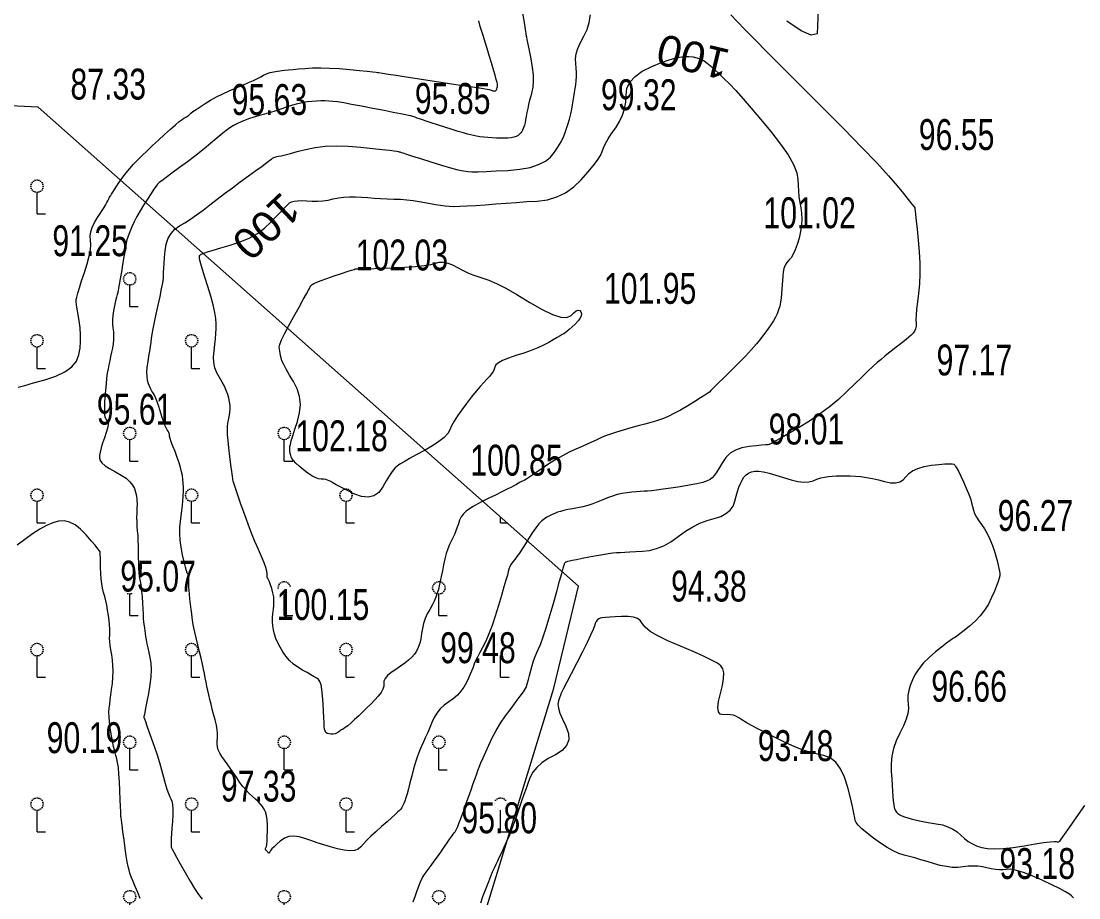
# Model space of a CAD drawing. Header units: metres. Extents: x 431726 to 434411, y 2469261 to 2472412.
# Drawn here: x 434132 to 434268.8, y 2471155.4 to 2471269 of the extents above; entities that cross this region are included whole.
import ezdxf
from ezdxf.enums import TextEntityAlignment as Align

# ---------------------------------------------------------------- set-up
doc = ezdxf.new("R2010")
doc.units = ezdxf.units.M
doc.header["$MEASUREMENT"] = 0
for name, color, linetype, lineweight in [('CAO DO', 8, 'Continuous', 18), ('MH_DongMuc', 8, 'Continuous', 18), ('MH_DongMuc_Con', 8, 'Continuous', 18), ('ranh gioi thuc vat-ks', 8, 'RAO_T_VAT', 18), ('thuc vat-ks', 8, 'Continuous', 18)]:
    doc.layers.add(name, color=color, linetype=linetype, lineweight=lineweight)
doc.styles.get("Standard").update_dxf_attribs({"font": 'arial.ttf'})
doc.linetypes.add('RAO_T_VAT', pattern='A,0,[133,ltypeshp.shx,S=0.34,R=0,X=-0.17,Y=0],-2,[133,ltypeshp.shx,S=0.08,R=0,X=0,Y=0],-1.5,[133,ltypeshp.shx,S=0.08,R=0,X=0,Y=0],-1.5,[133,ltypeshp.shx,S=0.08,R=0,X=0,Y=0],-2', length=7)

msp = doc.modelspace()

# ---------------------------------------------------------------- hatches: boundary and pattern name
at = {"layer": 'thuc vat-ks'}
h = msp.add_hatch(dxfattribs=at)
h.set_pattern_fill('217B', color=8, scale=20, style=0, pattern_type=2)
h.set_pattern_definition([(0, (14.8, 7.6), (0, 20), [0, -20]), (0, (14.76, 7.848), (0, 20), [0, -20]), (0, (14.648, 8.07), (0, 20), [0, -20]), (0, (14.47, 8.248), (0, 20), [0, -20]), (0, (14.248, 8.36), (0, 20), [0, -20]), (0, (14, 8.4), (0, 20), [0, -20]), (0, (13.752, 8.36), (0, 20), [0, -20]), (0, (13.53, 8.248), (0, 20), [0, -20]), (0, (13.352, 8.07), (0, 20), [0, -20]), (0, (13.24, 7.848), (0, 20), [0, -20]), (0, (13.2, 7.6), (0, 20), [0, -20]), (0, (13.24, 7.352), (0, 20), [0, -20]), (0, (13.352, 7.13), (0, 20), [0, -20]), (0, (13.53, 6.952), (0, 20), [0, -20]), (0, (13.752, 6.84), (0, 20), [0, -20]), (0, (14, 6.8), (0, 20), [0, -20]), (0, (14.248, 6.84), (0, 20), [0, -20]), (0, (14.47, 6.952), (0, 20), [0, -20]), (0, (14.648, 7.13), (0, 20), [0, -20]), (0, (14.76, 7.352), (0, 20), [0, -20]), (0, (6.76, 15.352), (0, 20), [0, -20]), (0, (6.648, 15.13), (0, 20), [0, -20]), (0, (6.47, 14.952), (0, 20), [0, -20]), (0, (6.248, 14.84), (0, 20), [0, -20]), (0, (6, 14.8), (0, 20), [0, -20]), (0, (5.752, 14.84), (0, 20), [0, -20]), (0, (5.53, 14.952), (0, 20), [0, -20]), (0, (5.352, 15.13), (0, 20), [0, -20]), (0, (5.24, 15.352), (0, 20), [0, -20]), (0, (5.2, 15.6), (0, 20), [0, -20]), (0, (5.24, 15.848), (0, 20), [0, -20]), (0, (5.352, 16.07), (0, 20), [0, -20]), (0, (5.53, 16.248), (0, 20), [0, -20]), (0, (5.752, 16.36), (0, 20), [0, -20]), (0, (6, 16.4), (0, 20), [0, -20]), (0, (6.248, 16.36), (0, 20), [0, -20]), (0, (6.47, 16.248), (0, 20), [0, -20]), (0, (6.648, 16.07), (0, 20), [0, -20]), (0, (6.76, 15.848), (0, 20), [0, -20]), (0, (6.8, 15.6), (0, 20), [0, -20]), (0, (14, 4), (0, 20), [1.086, -18.914]), (0, (6, 12), (0, 20), [1.086, -18.914]), (90, (14, 4), (-20, 1e-15), [2.8, -17.2]), (90, (6, 12), (-20, 1e-15), [2.8, -17.2])])
h.paths.add_polyline_path([(434204.11, 2471195.81), (434134.17, 2471257.84), (434115.86, 2471258.71), (434087.54, 2471250.22), (434063.85, 2471220.88), (434047.61, 2471188.82), (434039.95, 2471148.09), (434049.8, 2471133.24), (434042.14, 2471113.84), (434033.92, 2471092.79), (434035.29, 2471075.02), (434045.97, 2471066), (434064.85, 2471093.34), (434071.15, 2471101.81), (434081.82, 2471092.79), (434096.6, 2471068.46), (434111.1, 2471062.17), (434120.68, 2471069.01), (434124.79, 2471082.13), (434119.04, 2471108.64), (434117.12, 2471132.15), (434122.87, 2471139.8), (434134.91, 2471129.69), (434139.57, 2471114.38), (434145.86, 2471107.82), (434169.95, 2471122.86), (434189.68, 2471145.95), (434200.9, 2471182.58)])

# ---------------------------------------------------------------- linework, layer by layer
at = {"layer": 'MH_DongMuc', "color": 8, "lineweight": 0, "elevation": 100}
msp.add_lwpolyline([(434218.91, 2471264.34), (434219.42, 2471264.22), (434219.9, 2471264.04), (434220.35, 2471263.82), (434220.76, 2471263.53), (434221.19, 2471263.18), (434221.69, 2471262.73), (434222.26, 2471262.2), (434222.91, 2471261.56), (434223.62, 2471260.84), (434224.44, 2471259.98), (434225.38, 2471258.93), (434226.45, 2471257.7), (434227.65, 2471256.28), (434228.98, 2471254.67), (434230.24, 2471253.06), (434231.21, 2471251.64), (434231.91, 2471250.4), (434232.33, 2471249.35), (434232.48, 2471248.48), (434232.5, 2471247.72), (434232.55, 2471246.97), (434232.62, 2471246.23), (434232.72, 2471245.51), (434232.85, 2471244.81), (434232.95, 2471244.1), (434232.98, 2471243.35), (434232.94, 2471242.56), (434232.82, 2471241.74), (434232.63, 2471240.88), (434232.4, 2471240.06), (434232.15, 2471239.37), (434231.89, 2471238.79), (434231.61, 2471238.34), (434231.33, 2471238.02), (434231.06, 2471237.72), (434230.85, 2471237.37), (434230.68, 2471236.95), (434230.57, 2471236.48), (434230.52, 2471235.94), (434230.48, 2471235.38), (434230.45, 2471234.82), (434230.41, 2471234.26), (434230.36, 2471233.7), (434230.31, 2471233.14), (434230.25, 2471232.6), (434230.14, 2471232.07), (434229.99, 2471231.57), (434229.81, 2471231.09), (434229.58, 2471230.63), (434229.31, 2471230.16), (434228.99, 2471229.65), (434228.61, 2471229.1), (434228.18, 2471228.51), (434227.69, 2471227.88), (434227.13, 2471227.2), (434226.47, 2471226.44), (434225.7, 2471225.61), (434224.83, 2471224.71), (434223.85, 2471223.73), (434222.92, 2471222.82), (434222.17, 2471222.08), (434221.61, 2471221.52), (434221.23, 2471221.14), (434221.03, 2471220.95), (434220.83, 2471220.79), (434220.46, 2471220.54), (434219.89, 2471220.18), (434219.15, 2471219.73), (434218.23, 2471219.18), (434217.27, 2471218.62), (434216.42, 2471218.16), (434215.69, 2471217.79), (434215.07, 2471217.52), (434214.56, 2471217.33), (434214.05, 2471217.18), (434213.43, 2471217), (434212.68, 2471216.8), (434211.82, 2471216.56), (434210.85, 2471216.29), (434209.87, 2471216.01), (434209, 2471215.75), (434208.25, 2471215.5), (434207.6, 2471215.26), (434207.07, 2471215.04), (434206.56, 2471214.8), (434205.97, 2471214.54), (434205.3, 2471214.24), (434204.56, 2471213.91), (434203.74, 2471213.54), (434202.88, 2471213.14), (434202.01, 2471212.69), (434201.14, 2471212.19), (434200.26, 2471211.64), (434199.37, 2471211.05), (434198.56, 2471210.49), (434197.9, 2471210.05), (434197.39, 2471209.72), (434197.04, 2471209.5), (434196.84, 2471209.4), (434196.71, 2471209.35), (434196.56, 2471209.29), (434196.41, 2471209.21), (434196.24, 2471209.11), (434196.07, 2471208.99), (434195.81, 2471208.84), (434195.41, 2471208.63), (434194.86, 2471208.35), (434194.18, 2471208.01), (434193.34, 2471207.61), (434192.48, 2471207.19), (434191.72, 2471206.81), (434191.04, 2471206.45), (434190.46, 2471206.12), (434189.97, 2471205.82), (434189.56, 2471205.51), (434189.21, 2471205.17), (434188.92, 2471204.79), (434188.7, 2471204.37), (434188.54, 2471203.9), (434188.4, 2471203.43), (434188.23, 2471202.97), (434188.05, 2471202.52), (434187.84, 2471202.08), (434187.61, 2471201.65), (434187.38, 2471201.19), (434187.16, 2471200.65), (434186.96, 2471200.03), (434186.78, 2471199.33), (434186.62, 2471198.56), (434186.47, 2471197.78), (434186.33, 2471197.07), (434186.19, 2471196.44), (434186.07, 2471195.87), (434185.95, 2471195.37), (434185.82, 2471194.89), (434185.64, 2471194.4), (434185.42, 2471193.88), (434185.15, 2471193.35), (434184.83, 2471192.79), (434184.52, 2471192.21), (434184.26, 2471191.61), (434184.05, 2471190.99), (434183.9, 2471190.34), (434183.79, 2471189.66), (434183.69, 2471189.01), (434183.55, 2471188.41), (434183.36, 2471187.88), (434183.13, 2471187.41), (434182.86, 2471187.01), (434182.52, 2471186.63), (434182.11, 2471186.24), (434181.63, 2471185.84), (434181.07, 2471185.44), (434180.44, 2471185.03), (434179.84, 2471184.62), (434179.38, 2471184.23), (434179.07, 2471183.86), (434178.9, 2471183.51), (434178.88, 2471183.18), (434178.88, 2471182.84), (434178.76, 2471182.46), (434178.53, 2471182.04), (434178.18, 2471181.57), (434177.72, 2471181.07), (434177.21, 2471180.55), (434176.69, 2471180.04), (434176.16, 2471179.53), (434175.64, 2471179.03), (434175.11, 2471178.54), (434174.62, 2471178.09), (434174.22, 2471177.74), (434173.91, 2471177.49), (434173.69, 2471177.33), (434173.55, 2471177.27), (434173.46, 2471177.24), (434173.37, 2471177.2), (434173.27, 2471177.13), (434173.17, 2471177.05), (434173.07, 2471176.94), (434172.95, 2471176.84), (434172.79, 2471176.76), (434172.59, 2471176.7), (434172.35, 2471176.66), (434172.07, 2471176.65), (434171.8, 2471176.68), (434171.58, 2471176.75), (434171.41, 2471176.88), (434171.29, 2471177.06), (434171.23, 2471177.29), (434171.19, 2471177.62), (434171.16, 2471178.13), (434171.12, 2471178.8), (434171.08, 2471179.63), (434171.04, 2471180.63), (434170.98, 2471181.62), (434170.89, 2471182.43), (434170.77, 2471183.04), (434170.63, 2471183.47), (434170.45, 2471183.71), (434170.21, 2471183.88), (434169.88, 2471184.09), (434169.47, 2471184.33), (434168.96, 2471184.61), (434168.37, 2471184.94), (434167.75, 2471185.31), (434167.19, 2471185.73), (434166.68, 2471186.2), (434166.23, 2471186.73), (434165.83, 2471187.3), (434165.48, 2471187.9), (434165.19, 2471188.48), (434164.94, 2471189.05), (434164.76, 2471189.6), (434164.63, 2471190.14), (434164.54, 2471190.67), (434164.49, 2471191.2), (434164.49, 2471191.73), (434164.53, 2471192.27), (434164.6, 2471192.8), (434164.67, 2471193.33), (434164.68, 2471193.87), (434164.64, 2471194.41), (434164.54, 2471194.95), (434164.39, 2471195.49), (434164.23, 2471195.98), (434164.09, 2471196.37), (434163.98, 2471196.64), (434163.9, 2471196.8), (434163.86, 2471196.86), (434163.82, 2471196.88), (434163.8, 2471196.95), (434163.79, 2471197.07), (434163.79, 2471197.23), (434163.79, 2471197.45), (434163.75, 2471197.76), (434163.62, 2471198.23), (434163.4, 2471198.85), (434163.08, 2471199.63), (434162.67, 2471200.56), (434162.22, 2471201.59), (434161.77, 2471202.69), (434161.33, 2471203.84), (434160.89, 2471205.04), (434160.45, 2471206.3), (434160.06, 2471207.47), (434159.76, 2471208.37), (434159.54, 2471209.02), (434159.4, 2471209.42), (434159.36, 2471209.56), (434159.34, 2471209.69), (434159.29, 2471210.06), (434159.22, 2471210.67), (434159.11, 2471211.52), (434158.98, 2471212.62), (434158.85, 2471213.73), (434158.75, 2471214.66), (434158.68, 2471215.39), (434158.65, 2471215.93), (434158.65, 2471216.29), (434158.67, 2471216.55), (434158.71, 2471216.85), (434158.77, 2471217.18), (434158.83, 2471217.54), (434158.91, 2471217.93), (434158.98, 2471218.34), (434159.01, 2471218.77), (434158.99, 2471219.21), (434158.94, 2471219.67), (434158.85, 2471220.15), (434158.71, 2471220.64), (434158.51, 2471221.16), (434158.26, 2471221.69), (434157.96, 2471222.24), (434157.61, 2471222.81), (434157.28, 2471223.42), (434157.04, 2471224.07), (434156.91, 2471224.77), (434156.87, 2471225.51), (434156.93, 2471226.3), (434157.03, 2471227.09), (434157.1, 2471227.83), (434157.16, 2471228.53), (434157.19, 2471229.18), (434157.2, 2471229.79), (434157.15, 2471230.45), (434157.02, 2471231.26), (434156.8, 2471232.22), (434156.5, 2471233.34), (434156.11, 2471234.61), (434155.73, 2471235.83), (434155.42, 2471236.81), (434155.21, 2471237.53), (434155.08, 2471238.01), (434155.03, 2471238.24), (434155.03, 2471238.34), (434155.03, 2471238.42), (434155.03, 2471238.49), (434155.04, 2471238.55), (434155.04, 2471238.59), (434155.05, 2471238.63), (434155.09, 2471238.68), (434155.15, 2471238.73), (434155.24, 2471238.78), (434155.34, 2471238.85), (434155.58, 2471238.94), (434156.07, 2471239.1), (434156.8, 2471239.32), (434157.78, 2471239.61), (434159, 2471239.96), (434160.3, 2471240.38), (434161.47, 2471240.89), (434162.53, 2471241.49), (434163.47, 2471242.18), (434164.29, 2471242.95), (434165, 2471243.71), (434165.6, 2471244.33), (434166.08, 2471244.83), (434166.45, 2471245.19), (434166.7, 2471245.43), (434166.95, 2471245.57), (434167.3, 2471245.67), (434167.74, 2471245.72), (434168.29, 2471245.73), (434168.94, 2471245.69), (434169.64, 2471245.65), (434170.33, 2471245.65), (434171.01, 2471245.7), (434171.68, 2471245.8), (434172.34, 2471245.95), (434173.01, 2471246.09), (434173.71, 2471246.19), (434174.45, 2471246.24), (434175.21, 2471246.24), (434176, 2471246.19), (434176.81, 2471246.12), (434177.64, 2471246.06), (434178.48, 2471246.01), (434179.33, 2471245.97), (434180.2, 2471245.94), (434181.06, 2471245.91), (434181.89, 2471245.84), (434182.7, 2471245.75), (434183.47, 2471245.64), (434184.22, 2471245.5), (434184.93, 2471245.36), (434185.6, 2471245.24), (434186.23, 2471245.14), (434186.82, 2471245.07), (434187.36, 2471245.02), (434187.97, 2471244.99), (434188.74, 2471245), (434189.67, 2471245.04), (434190.77, 2471245.1), (434192.03, 2471245.2), (434193.38, 2471245.31), (434194.72, 2471245.41), (434196.07, 2471245.51), (434197.41, 2471245.6), (434198.76, 2471245.68), (434200.06, 2471245.85), (434201.28, 2471246.21), (434202.42, 2471246.76), (434203.47, 2471247.5), (434204.45, 2471248.43), (434205.3, 2471249.4), (434206, 2471250.24), (434206.54, 2471250.98), (434206.92, 2471251.59), (434207.14, 2471252.1), (434207.33, 2471252.58), (434207.6, 2471253.12), (434207.95, 2471253.73), (434208.38, 2471254.41), (434208.9, 2471255.16), (434209.39, 2471255.96), (434209.78, 2471256.78), (434210.05, 2471257.62), (434210.2, 2471258.49), (434210.24, 2471259.39), (434210.36, 2471260.26), (434210.75, 2471261.07), (434211.41, 2471261.81), (434212.35, 2471262.48), (434213.57, 2471263.09), (434214.84, 2471263.6), (434215.95, 2471263.99), (434216.91, 2471264.25), (434217.71, 2471264.39), (434218.36, 2471264.41), (434218.91, 2471264.34)], dxfattribs=at)
at = {"layer": 'MH_DongMuc_Con', "color": 8, "lineweight": 0}
for points, elevation in [([(434235.17, 2471271.48), (434234.99, 2471267.35), (434234.21, 2471267.16), (434232.9, 2471267.71), (434231.05, 2471268.99)], 96), ([(434196.85, 2471270), (434197.04, 2471268.78), (434197.18, 2471267.9), (434197.26, 2471267.37), (434197.29, 2471267.18), (434197.3, 2471267.16), (434197.3, 2471267.15), (434197.31, 2471267.13), (434197.31, 2471267.11), (434197.32, 2471267.09), (434197.35, 2471266.95), (434197.42, 2471266.59), (434197.54, 2471265.99), (434197.7, 2471265.16), (434197.91, 2471264.1), (434198.1, 2471262.99), (434198.21, 2471262.01), (434198.24, 2471261.15), (434198.19, 2471260.42), (434198.06, 2471259.81), (434197.9, 2471259.26), (434197.76, 2471258.72), (434197.63, 2471258.19), (434197.52, 2471257.66), (434197.42, 2471257.13), (434197.33, 2471256.64), (434197.25, 2471256.2), (434197.17, 2471255.83), (434197.09, 2471255.52), (434197.02, 2471255.27), (434196.94, 2471255.06), (434196.85, 2471254.86), (434196.74, 2471254.67), (434196.61, 2471254.49), (434196.47, 2471254.32), (434196.29, 2471254.17), (434196.04, 2471254.05), (434195.74, 2471253.95), (434195.37, 2471253.88), (434194.95, 2471253.84), (434194.48, 2471253.82), (434193.98, 2471253.82), (434193.47, 2471253.83), (434192.93, 2471253.85), (434192.37, 2471253.89), (434191.83, 2471253.95), (434191.33, 2471254), (434190.88, 2471254.07), (434190.48, 2471254.15), (434190.13, 2471254.23), (434189.73, 2471254.34), (434189.2, 2471254.49), (434188.53, 2471254.7), (434187.73, 2471254.94), (434186.78, 2471255.24), (434185.84, 2471255.54), (434185.04, 2471255.79), (434184.39, 2471256.01), (434183.88, 2471256.19), (434183.51, 2471256.32), (434183.22, 2471256.43), (434182.93, 2471256.53), (434182.65, 2471256.62), (434182.37, 2471256.69), (434182.1, 2471256.75), (434181.7, 2471256.83), (434181.04, 2471256.97), (434180.11, 2471257.15), (434178.92, 2471257.39), (434177.47, 2471257.68), (434175.99, 2471257.97), (434174.73, 2471258.2), (434173.7, 2471258.38), (434172.88, 2471258.51), (434172.29, 2471258.58), (434171.79, 2471258.62), (434171.28, 2471258.64), (434170.74, 2471258.64), (434170.17, 2471258.62), (434169.59, 2471258.58), (434168.99, 2471258.51), (434168.36, 2471258.4), (434167.72, 2471258.26), (434167.06, 2471258.08), (434166.39, 2471257.86), (434165.68, 2471257.61), (434164.92, 2471257.37), (434164.12, 2471257.12), (434163.27, 2471256.87), (434162.38, 2471256.61), (434161.5, 2471256.35), (434160.73, 2471256.07), (434160.04, 2471255.78), (434159.46, 2471255.48), (434158.96, 2471255.16), (434158.51, 2471254.82), (434158.04, 2471254.45), (434157.55, 2471254.05), (434157.04, 2471253.62), (434156.51, 2471253.16), (434155.92, 2471252.66), (434155.22, 2471252.09), (434154.41, 2471251.45), (434153.49, 2471250.76), (434152.46, 2471250), (434151.48, 2471249.28), (434150.71, 2471248.72), (434150.15, 2471248.31), (434149.8, 2471248.06), (434149.67, 2471247.96), (434149.6, 2471247.87), (434149.42, 2471247.61), (434149.14, 2471247.21), (434148.77, 2471246.65), (434148.3, 2471245.93), (434147.8, 2471245.16), (434147.34, 2471244.41), (434146.94, 2471243.69), (434146.59, 2471243), (434146.28, 2471242.33), (434146.02, 2471241.71), (434145.81, 2471241.15), (434145.65, 2471240.65), (434145.53, 2471240.22), (434145.47, 2471239.84), (434145.41, 2471239.43), (434145.33, 2471238.88), (434145.22, 2471238.22), (434145.08, 2471237.42), (434144.93, 2471236.49), (434144.77, 2471235.6), (434144.65, 2471234.89), (434144.56, 2471234.38), (434144.5, 2471234.05), (434144.47, 2471233.92), (434144.45, 2471233.81), (434144.39, 2471233.58), (434144.31, 2471233.23), (434144.19, 2471232.74), (434144.04, 2471232.13), (434143.9, 2471231.47), (434143.81, 2471230.86), (434143.77, 2471230.28), (434143.78, 2471229.74), (434143.84, 2471229.24), (434143.91, 2471228.76), (434143.93, 2471228.25), (434143.92, 2471227.73), (434143.86, 2471227.2), (434143.76, 2471226.64), (434143.65, 2471226.09), (434143.53, 2471225.54), (434143.42, 2471224.99), (434143.31, 2471224.46), (434143.21, 2471223.93), (434143.11, 2471223.37), (434143.02, 2471222.73), (434142.94, 2471222.01), (434142.87, 2471221.21), (434142.81, 2471220.34), (434142.76, 2471219.5), (434142.74, 2471218.83), (434142.73, 2471218.31), (434142.75, 2471217.95), (434142.79, 2471217.74), (434142.84, 2471217.62), (434142.91, 2471217.5), (434142.98, 2471217.39), (434143.06, 2471217.28), (434143.15, 2471217.17), (434143.21, 2471217.01), (434143.2, 2471216.71), (434143.12, 2471216.28), (434142.96, 2471215.72), (434142.73, 2471215.02), (434142.5, 2471214.31), (434142.31, 2471213.7), (434142.18, 2471213.17), (434142.11, 2471212.74), (434142.08, 2471212.4), (434142.17, 2471212.09), (434142.41, 2471211.76), (434142.83, 2471211.41), (434143.4, 2471211.03), (434144.15, 2471210.63), (434144.9, 2471210.2), (434145.53, 2471209.78), (434146.03, 2471209.34), (434146.39, 2471208.9), (434146.62, 2471208.45), (434146.77, 2471207.98), (434146.87, 2471207.49), (434146.93, 2471206.97), (434146.96, 2471206.43), (434146.94, 2471205.86), (434146.91, 2471205.28), (434146.9, 2471204.7), (434146.91, 2471204.12), (434146.94, 2471203.54), (434146.99, 2471202.96), (434147.04, 2471202.36), (434147.08, 2471201.71), (434147.11, 2471201.03), (434147.12, 2471200.31), (434147.12, 2471199.56), (434147.13, 2471198.82), (434147.15, 2471198.16), (434147.19, 2471197.58), (434147.25, 2471197.08), (434147.33, 2471196.66), (434147.41, 2471196.24), (434147.48, 2471195.72), (434147.55, 2471195.11), (434147.6, 2471194.41), (434147.65, 2471193.61), (434147.7, 2471192.83), (434147.74, 2471192.17), (434147.77, 2471191.63), (434147.81, 2471191.21), (434147.84, 2471190.91), (434147.87, 2471190.66), (434147.91, 2471190.37), (434147.96, 2471190.04), (434148.01, 2471189.68), (434148.07, 2471189.28), (434148.15, 2471188.85), (434148.24, 2471188.36), (434148.35, 2471187.81), (434148.48, 2471187.22), (434148.63, 2471186.57), (434148.75, 2471185.84), (434148.79, 2471185.02), (434148.75, 2471184.09), (434148.63, 2471183.06), (434148.44, 2471181.93), (434148.23, 2471180.87), (434148.06, 2471180.03), (434147.95, 2471179.43), (434147.87, 2471179.06), (434147.85, 2471178.92), (434147.84, 2471178.9), (434147.84, 2471178.88), (434147.84, 2471178.87), (434147.84, 2471178.86), (434147.84, 2471178.85), (434147.85, 2471178.84), (434147.85, 2471178.83), (434147.85, 2471178.81), (434147.86, 2471178.78), (434147.87, 2471178.76), (434147.92, 2471178.62), (434148.04, 2471178.28), (434148.23, 2471177.74), (434148.5, 2471176.98), (434148.84, 2471176.03), (434149.21, 2471174.98), (434149.54, 2471173.96), (434149.85, 2471172.97), (434150.13, 2471172.01), (434150.38, 2471171.09), (434150.61, 2471170.24), (434150.82, 2471169.54), (434151.01, 2471168.97), (434151.19, 2471168.55), (434151.34, 2471168.26), (434151.47, 2471167.98), (434151.55, 2471167.54), (434151.59, 2471166.95), (434151.58, 2471166.22), (434151.53, 2471165.34), (434151.47, 2471164.47), (434151.42, 2471163.75), (434151.38, 2471163.2), (434151.36, 2471162.82), (434151.36, 2471162.59), (434151.36, 2471162.45), (434151.36, 2471162.34), (434151.36, 2471162.25), (434151.37, 2471162.19), (434151.37, 2471162.15), (434151.38, 2471162.11), (434151.38, 2471162.08), (434151.39, 2471162.03), (434151.4, 2471161.99), (434151.42, 2471161.94), (434151.5, 2471161.77), (434151.71, 2471161.37), (434152.06, 2471160.73), (434152.55, 2471159.86), (434153.17, 2471158.75), (434153.82, 2471157.61), (434154.4, 2471156.66), (434154.92, 2471155.89), (434155.38, 2471155.3)], 96), ([(434223.79, 2471269.77), (434224.62, 2471268.94), (434225.63, 2471267.91), (434226.92, 2471266.6), (434228.57, 2471264.93), (434230.59, 2471262.9), (434232.97, 2471260.51), (434235.71, 2471257.76), (434238.43, 2471255.01), (434240.76, 2471252.63), (434242.68, 2471250.61), (434244.19, 2471248.95), (434245.31, 2471247.66), (434246.13, 2471246.66), (434246.77, 2471245.87), (434247.23, 2471245.29), (434247.51, 2471244.94), (434247.61, 2471244.8), (434247.61, 2471244.76), (434247.62, 2471244.73), (434247.62, 2471244.69), (434247.63, 2471244.66), (434247.63, 2471244.62), (434247.65, 2471244.42), (434247.71, 2471243.93), (434247.79, 2471243.13), (434247.91, 2471242.02), (434248.06, 2471240.61), (434248.19, 2471239.08), (434248.26, 2471237.63), (434248.27, 2471236.25), (434248.21, 2471234.95), (434248.09, 2471233.72), (434247.95, 2471232.62), (434247.85, 2471231.67), (434247.79, 2471230.9), (434247.76, 2471230.28), (434247.77, 2471229.84), (434247.77, 2471229.48), (434247.7, 2471229.15), (434247.58, 2471228.84), (434247.39, 2471228.56), (434247.14, 2471228.29), (434246.84, 2471228.03), (434246.49, 2471227.74), (434246.11, 2471227.44), (434245.68, 2471227.11), (434245.21, 2471226.75), (434244.73, 2471226.38), (434244.23, 2471226), (434243.74, 2471225.6), (434243.25, 2471225.18), (434242.75, 2471224.75), (434242.2, 2471224.26), (434241.53, 2471223.63), (434240.74, 2471222.89), (434239.84, 2471222.02), (434238.83, 2471221.02), (434237.72, 2471219.99), (434236.54, 2471219), (434235.3, 2471218.06), (434233.97, 2471217.17), (434232.58, 2471216.32), (434231.29, 2471215.58), (434230.27, 2471214.99), (434229.53, 2471214.57), (434229.06, 2471214.3), (434228.87, 2471214.2), (434228.81, 2471214.17), (434228.77, 2471214.16), (434228.74, 2471214.14), (434228.72, 2471214.14), (434228.71, 2471214.14), (434228.6, 2471214.13), (434228.3, 2471214.1), (434227.79, 2471214.05), (434227.08, 2471213.97), (434226.18, 2471213.88), (434225.24, 2471213.72), (434224.42, 2471213.43), (434223.73, 2471213.02), (434223.16, 2471212.49), (434222.72, 2471211.84), (434222.35, 2471211.18), (434222.01, 2471210.62), (434221.69, 2471210.18), (434221.39, 2471209.84), (434221.11, 2471209.61), (434220.74, 2471209.43), (434220.17, 2471209.25), (434219.4, 2471209.06), (434218.43, 2471208.87), (434217.25, 2471208.68), (434216.06, 2471208.5), (434215.05, 2471208.36), (434214.2, 2471208.25), (434213.53, 2471208.17), (434213.03, 2471208.13), (434212.6, 2471208.1), (434212.12, 2471208.06), (434211.59, 2471208.02), (434211.01, 2471207.96), (434210.39, 2471207.89), (434209.74, 2471207.8), (434209.1, 2471207.66), (434208.47, 2471207.48), (434207.84, 2471207.25), (434207.22, 2471206.98), (434206.6, 2471206.71), (434205.96, 2471206.47), (434205.3, 2471206.26), (434204.64, 2471206.09), (434203.96, 2471205.96), (434203.31, 2471205.84), (434202.72, 2471205.72), (434202.21, 2471205.6), (434201.75, 2471205.49), (434201.37, 2471205.37), (434201.01, 2471205.24), (434200.67, 2471205.1), (434200.33, 2471204.93), (434199.99, 2471204.74), (434199.67, 2471204.54), (434199.33, 2471204.26), (434198.95, 2471203.87), (434198.55, 2471203.37), (434198.12, 2471202.75), (434197.66, 2471202.02), (434197.21, 2471201.28), (434196.8, 2471200.64), (434196.44, 2471200.09), (434196.11, 2471199.64), (434195.83, 2471199.28), (434195.6, 2471198.97), (434195.39, 2471198.65), (434195.22, 2471198.34), (434195.09, 2471198.01), (434194.99, 2471197.69), (434194.88, 2471197.25), (434194.69, 2471196.59), (434194.44, 2471195.71), (434194.12, 2471194.61), (434193.73, 2471193.29), (434193.31, 2471191.93), (434192.9, 2471190.71), (434192.48, 2471189.63), (434192.08, 2471188.69), (434191.67, 2471187.88), (434191.3, 2471187.2), (434191, 2471186.62), (434190.77, 2471186.13), (434190.6, 2471185.74), (434190.49, 2471185.45), (434190.4, 2471185.17), (434190.26, 2471184.82), (434190.08, 2471184.4), (434189.85, 2471183.9), (434189.58, 2471183.33), (434189.26, 2471182.75), (434188.87, 2471182.2), (434188.41, 2471181.7), (434187.89, 2471181.24), (434187.3, 2471180.82), (434186.72, 2471180.39), (434186.2, 2471179.91), (434185.76, 2471179.38), (434185.4, 2471178.8), (434185.1, 2471178.16), (434184.84, 2471177.51), (434184.58, 2471176.88), (434184.31, 2471176.26), (434184.05, 2471175.67), (434183.78, 2471175.09), (434183.51, 2471174.48), (434183.25, 2471173.79), (434183, 2471173.02), (434182.75, 2471172.17), (434182.51, 2471171.23), (434182.28, 2471170.33), (434182.08, 2471169.55), (434181.9, 2471168.9), (434181.74, 2471168.38), (434181.61, 2471167.98), (434181.49, 2471167.67), (434181.36, 2471167.39), (434181.22, 2471167.15), (434181.08, 2471166.95), (434180.94, 2471166.78), (434180.72, 2471166.57), (434180.38, 2471166.26), (434179.92, 2471165.84), (434179.32, 2471165.31), (434178.59, 2471164.68), (434177.86, 2471164.02), (434177.22, 2471163.44), (434176.69, 2471162.91), (434176.25, 2471162.46), (434175.92, 2471162.07), (434175.58, 2471161.77), (434175.11, 2471161.6), (434174.51, 2471161.54), (434173.78, 2471161.61), (434172.92, 2471161.8), (434172.01, 2471162.05), (434171.13, 2471162.32), (434170.28, 2471162.59), (434169.46, 2471162.87), (434168.67, 2471163.15), (434167.92, 2471163.37), (434167.23, 2471163.45), (434166.6, 2471163.38), (434166.02, 2471163.16), (434165.5, 2471162.8), (434165.05, 2471162.4), (434164.69, 2471162.07), (434164.42, 2471161.79), (434164.25, 2471161.57), (434164.16, 2471161.42), (434164.12, 2471161.32), (434164.08, 2471161.26), (434164.03, 2471161.23), (434163.97, 2471161.25), (434163.91, 2471161.31), (434163.85, 2471161.39), (434163.8, 2471161.45), (434163.74, 2471161.52), (434163.69, 2471161.58), (434163.64, 2471161.63), (434163.6, 2471161.68), (434163.58, 2471161.74), (434163.58, 2471161.8), (434163.6, 2471161.86), (434163.64, 2471161.93), (434163.69, 2471162.08), (434163.74, 2471162.37), (434163.78, 2471162.81), (434163.81, 2471163.39), (434163.85, 2471164.13), (434163.85, 2471164.89), (434163.81, 2471165.55), (434163.73, 2471166.11), (434163.59, 2471166.58), (434163.41, 2471166.94), (434163.19, 2471167.26), (434162.92, 2471167.58), (434162.62, 2471167.91), (434162.27, 2471168.25), (434161.88, 2471168.59), (434161.48, 2471168.96), (434161.07, 2471169.39), (434160.65, 2471169.89), (434160.23, 2471170.44), (434159.81, 2471171.06), (434159.4, 2471171.68), (434159.01, 2471172.26), (434158.64, 2471172.8), (434158.29, 2471173.3), (434157.95, 2471173.76), (434157.67, 2471174.18), (434157.47, 2471174.6), (434157.35, 2471175.01), (434157.31, 2471175.4), (434157.34, 2471175.78), (434157.39, 2471176.19), (434157.39, 2471176.67), (434157.33, 2471177.22), (434157.22, 2471177.83), (434157.05, 2471178.52), (434156.86, 2471179.22), (434156.69, 2471179.89), (434156.53, 2471180.53), (434156.38, 2471181.14), (434156.25, 2471181.72), (434156.12, 2471182.28), (434156, 2471182.84), (434155.89, 2471183.39), (434155.78, 2471183.94), (434155.67, 2471184.48), (434155.56, 2471185.06), (434155.41, 2471185.72), (434155.25, 2471186.47), (434155.06, 2471187.31), (434154.84, 2471188.23), (434154.63, 2471189.11), (434154.45, 2471189.85), (434154.32, 2471190.43), (434154.23, 2471190.86), (434154.18, 2471191.13), (434154.14, 2471191.39), (434154.09, 2471191.75), (434154.03, 2471192.22), (434153.96, 2471192.8), (434153.88, 2471193.49), (434153.8, 2471194.18), (434153.73, 2471194.77), (434153.69, 2471195.27), (434153.66, 2471195.66), (434153.65, 2471195.95), (434153.64, 2471196.19), (434153.64, 2471196.41), (434153.64, 2471196.62), (434153.64, 2471196.82), (434153.64, 2471197.01), (434153.64, 2471197.17), (434153.63, 2471197.29), (434153.61, 2471197.37), (434153.57, 2471197.41), (434153.53, 2471197.41), (434153.46, 2471197.49), (434153.36, 2471197.78), (434153.23, 2471198.27), (434153.06, 2471198.97), (434152.85, 2471199.88), (434152.67, 2471200.86), (434152.55, 2471201.78), (434152.49, 2471202.65), (434152.5, 2471203.45), (434152.58, 2471204.2), (434152.68, 2471204.9), (434152.77, 2471205.58), (434152.84, 2471206.24), (434152.89, 2471206.87), (434152.93, 2471207.47), (434152.95, 2471208.05), (434152.95, 2471208.6), (434152.92, 2471209.13), (434152.88, 2471209.64), (434152.82, 2471210.12), (434152.72, 2471210.61), (434152.58, 2471211.17), (434152.39, 2471211.8), (434152.15, 2471212.48), (434151.87, 2471213.23), (434151.59, 2471213.94), (434151.38, 2471214.51), (434151.23, 2471214.94), (434151.15, 2471215.23), (434151.14, 2471215.38), (434151.14, 2471215.47), (434151.11, 2471215.58), (434151.05, 2471215.71), (434150.97, 2471215.87), (434150.85, 2471216.05), (434150.71, 2471216.3), (434150.55, 2471216.67), (434150.37, 2471217.16), (434150.17, 2471217.77), (434149.94, 2471218.5), (434149.72, 2471219.21), (434149.53, 2471219.8), (434149.36, 2471220.25), (434149.22, 2471220.56), (434149.1, 2471220.74), (434149, 2471220.87), (434148.88, 2471221.07), (434148.75, 2471221.32), (434148.6, 2471221.64), (434148.45, 2471222.01), (434148.32, 2471222.44), (434148.25, 2471222.94), (434148.23, 2471223.51), (434148.28, 2471224.15), (434148.38, 2471224.86), (434148.5, 2471225.58), (434148.61, 2471226.25), (434148.7, 2471226.85), (434148.78, 2471227.41), (434148.84, 2471227.9), (434148.92, 2471228.45), (434149.04, 2471229.15), (434149.21, 2471230.01), (434149.43, 2471231.02), (434149.69, 2471232.18), (434149.94, 2471233.33), (434150.14, 2471234.3), (434150.28, 2471235.08), (434150.36, 2471235.68), (434150.38, 2471236.09), (434150.39, 2471236.48), (434150.41, 2471236.98), (434150.46, 2471237.61), (434150.52, 2471238.35), (434150.6, 2471239.22), (434150.74, 2471240.09), (434151, 2471240.85), (434151.38, 2471241.49), (434151.86, 2471242.03), (434152.46, 2471242.45), (434153.14, 2471242.86), (434153.87, 2471243.33), (434154.66, 2471243.88), (434155.5, 2471244.49), (434156.39, 2471245.18), (434157.33, 2471245.91), (434158.29, 2471246.65), (434159.29, 2471247.39), (434160.32, 2471248.15), (434161.37, 2471248.93), (434162.35, 2471249.63), (434163.14, 2471250.21), (434163.74, 2471250.65), (434164.15, 2471250.95), (434164.37, 2471251.12), (434164.5, 2471251.22), (434164.66, 2471251.3), (434164.84, 2471251.37), (434165.04, 2471251.43), (434165.27, 2471251.48), (434165.6, 2471251.55), (434166.12, 2471251.68), (434166.82, 2471251.85), (434167.7, 2471252.08), (434168.77, 2471252.36), (434169.99, 2471252.61), (434171.31, 2471252.77), (434172.74, 2471252.83), (434174.27, 2471252.8), (434175.92, 2471252.67), (434177.46, 2471252.5), (434178.7, 2471252.36), (434179.63, 2471252.25), (434180.25, 2471252.18), (434180.57, 2471252.13), (434180.73, 2471252.09), (434180.86, 2471252.06), (434180.97, 2471252.03), (434181.06, 2471252.01), (434181.14, 2471251.98), (434181.34, 2471251.91), (434181.82, 2471251.76), (434182.59, 2471251.51), (434183.65, 2471251.18), (434184.98, 2471250.75), (434186.36, 2471250.33), (434187.52, 2471249.99), (434188.48, 2471249.74), (434189.22, 2471249.58), (434189.75, 2471249.5), (434190.3, 2471249.48), (434191.1, 2471249.48), (434192.14, 2471249.51), (434193.43, 2471249.57), (434194.96, 2471249.65), (434196.51, 2471249.8), (434197.83, 2471250.04), (434198.93, 2471250.39), (434199.8, 2471250.83), (434200.46, 2471251.38), (434200.97, 2471251.99), (434201.43, 2471252.64), (434201.83, 2471253.33), (434202.17, 2471254.06), (434202.46, 2471254.83), (434202.7, 2471255.59), (434202.91, 2471256.3), (434203.08, 2471256.96), (434203.22, 2471257.57), (434203.33, 2471258.13), (434203.42, 2471258.66), (434203.5, 2471259.19), (434203.58, 2471259.72), (434203.66, 2471260.23), (434203.74, 2471260.74), (434203.8, 2471261.26), (434203.83, 2471261.79), (434203.82, 2471262.34), (434203.79, 2471262.9), (434203.73, 2471263.48), (434203.71, 2471264.09), (434203.8, 2471264.74), (434204.01, 2471265.45), (434204.33, 2471266.21), (434204.77, 2471267.03), (434205.2, 2471267.89), (434205.48, 2471268.81), (434205.63, 2471269.78)], 98), ([(434131.57, 2471221.56), (434132.42, 2471221.81), (434133.57, 2471222.13), (434135.01, 2471222.53), (434136.46, 2471223.02), (434137.63, 2471223.58), (434138.51, 2471224.22), (434139.12, 2471224.95), (434139.43, 2471225.76), (434139.58, 2471226.61), (434139.65, 2471227.47), (434139.66, 2471228.35), (434139.6, 2471229.25), (434139.47, 2471230.15), (434139.33, 2471230.99), (434139.22, 2471231.69), (434139.14, 2471232.25), (434139.1, 2471232.67), (434139.1, 2471232.94), (434139.15, 2471233.25), (434139.29, 2471233.75), (434139.5, 2471234.44), (434139.79, 2471235.34), (434140.16, 2471236.43), (434140.52, 2471237.54), (434140.78, 2471238.52), (434140.93, 2471239.36), (434140.99, 2471240.06), (434140.94, 2471240.62), (434140.89, 2471241.14), (434140.96, 2471241.68), (434141.14, 2471242.27), (434141.43, 2471242.89), (434141.84, 2471243.56), (434142.26, 2471244.19), (434142.6, 2471244.72), (434142.87, 2471245.14), (434143.06, 2471245.47), (434143.18, 2471245.7), (434143.25, 2471245.87), (434143.33, 2471246.03), (434143.4, 2471246.17), (434143.48, 2471246.3), (434143.55, 2471246.41), (434143.65, 2471246.57), (434143.82, 2471246.83), (434144.05, 2471247.18), (434144.35, 2471247.63), (434144.7, 2471248.17), (434145.11, 2471248.76), (434145.55, 2471249.34), (434146.02, 2471249.91), (434146.52, 2471250.47), (434147.06, 2471251.02), (434147.64, 2471251.59), (434148.28, 2471252.2), (434148.97, 2471252.86), (434149.72, 2471253.56), (434150.52, 2471254.3), (434151.29, 2471254.99), (434151.92, 2471255.55), (434152.43, 2471255.97), (434152.8, 2471256.25), (434153.03, 2471256.4), (434153.2, 2471256.48), (434153.35, 2471256.57), (434153.49, 2471256.67), (434153.62, 2471256.77), (434153.74, 2471256.89), (434153.91, 2471257.04), (434154.19, 2471257.26), (434154.6, 2471257.54), (434155.12, 2471257.88), (434155.76, 2471258.29), (434156.48, 2471258.73), (434157.25, 2471259.15), (434158.05, 2471259.55), (434158.89, 2471259.95), (434159.78, 2471260.33), (434160.63, 2471260.68), (434161.38, 2471261.01), (434162.01, 2471261.3), (434162.54, 2471261.55), (434162.96, 2471261.77), (434163.31, 2471261.96), (434163.64, 2471262.12), (434163.93, 2471262.24), (434164.19, 2471262.33), (434164.42, 2471262.38), (434164.65, 2471262.42), (434164.89, 2471262.46), (434165.15, 2471262.49), (434165.42, 2471262.53), (434165.71, 2471262.57), (434166.06, 2471262.61), (434166.54, 2471262.66), (434167.15, 2471262.71), (434167.87, 2471262.78), (434168.72, 2471262.85), (434169.68, 2471262.91), (434170.73, 2471262.92), (434171.88, 2471262.89), (434173.14, 2471262.82), (434174.49, 2471262.7), (434175.75, 2471262.58), (434176.74, 2471262.48), (434177.46, 2471262.41), (434177.91, 2471262.36), (434178.09, 2471262.34), (434178.27, 2471262.31), (434178.73, 2471262.24), (434179.47, 2471262.12), (434180.48, 2471261.96), (434181.77, 2471261.76), (434183.2, 2471261.54), (434184.61, 2471261.32), (434186.01, 2471261.11), (434187.4, 2471260.9), (434188.78, 2471260.7), (434190.03, 2471260.52), (434191.03, 2471260.36), (434191.78, 2471260.24), (434192.28, 2471260.16), (434192.53, 2471260.1), (434192.65, 2471260.06), (434192.78, 2471260.03), (434192.9, 2471259.99), (434193.01, 2471259.96), (434193.13, 2471259.93), (434193.24, 2471259.91), (434193.33, 2471259.94), (434193.41, 2471260), (434193.48, 2471260.09), (434193.53, 2471260.22), (434193.57, 2471260.37), (434193.6, 2471260.5), (434193.61, 2471260.63), (434193.61, 2471260.74), (434193.6, 2471260.85), (434193.55, 2471261.04), (434193.45, 2471261.41), (434193.29, 2471261.96), (434193.08, 2471262.68), (434192.81, 2471263.58), (434192.53, 2471264.53), (434192.26, 2471265.42), (434192.01, 2471266.23), (434191.78, 2471266.97), (434191.57, 2471267.64), (434191.37, 2471268.3), (434191.18, 2471269.01)], 94), ([(434189.08, 2471236.71), (434189.75, 2471236.39), (434190.41, 2471236.11), (434191.07, 2471235.89), (434191.73, 2471235.7), (434192.5, 2471235.45), (434193.48, 2471235.01), (434194.69, 2471234.38), (434196.12, 2471233.57), (434197.77, 2471232.56), (434199.39, 2471231.62), (434200.73, 2471230.98), (434201.8, 2471230.64), (434202.6, 2471230.6), (434203.12, 2471230.87), (434203.48, 2471231.22), (434203.78, 2471231.45), (434204.04, 2471231.55), (434204.25, 2471231.51), (434204.41, 2471231.35), (434204.49, 2471231.11), (434204.45, 2471230.83), (434204.3, 2471230.51), (434204.03, 2471230.15), (434203.65, 2471229.75), (434203.25, 2471229.37), (434202.89, 2471229.05), (434202.6, 2471228.8), (434202.37, 2471228.62), (434202.19, 2471228.5), (434201.99, 2471228.39), (434201.7, 2471228.22), (434201.32, 2471227.99), (434200.83, 2471227.72), (434200.25, 2471227.38), (434199.58, 2471227.02), (434198.82, 2471226.67), (434197.97, 2471226.33), (434197.03, 2471225.99), (434196, 2471225.66), (434195.03, 2471225.34), (434194.27, 2471225.03), (434193.72, 2471224.73), (434193.37, 2471224.45), (434193.24, 2471224.18), (434193.17, 2471223.9), (434193.04, 2471223.61), (434192.84, 2471223.29), (434192.57, 2471222.96), (434192.24, 2471222.61), (434191.84, 2471222.19), (434191.37, 2471221.67), (434190.85, 2471221.04), (434190.26, 2471220.31), (434189.6, 2471219.48), (434188.97, 2471218.63), (434188.43, 2471217.87), (434188, 2471217.19), (434187.67, 2471216.59), (434187.44, 2471216.07), (434187.16, 2471215.58), (434186.69, 2471215.07), (434186.03, 2471214.53), (434185.18, 2471213.97), (434184.14, 2471213.38), (434183.09, 2471212.81), (434182.21, 2471212.33), (434181.51, 2471211.92), (434180.98, 2471211.6), (434180.62, 2471211.35), (434180.32, 2471211.08), (434179.99, 2471210.67), (434179.62, 2471210.14), (434179.21, 2471209.47), (434178.76, 2471208.68), (434178.24, 2471207.95), (434177.6, 2471207.5), (434176.86, 2471207.32), (434176, 2471207.41), (434175.03, 2471207.77), (434174.1, 2471208.24), (434173.33, 2471208.62), (434172.73, 2471208.94), (434172.3, 2471209.18), (434172.03, 2471209.35), (434171.84, 2471209.46), (434171.62, 2471209.55), (434171.37, 2471209.62), (434171.09, 2471209.65), (434170.78, 2471209.67), (434170.43, 2471209.71), (434170.03, 2471209.86), (434169.57, 2471210.1), (434169.05, 2471210.45), (434168.49, 2471210.89), (434167.95, 2471211.35), (434167.52, 2471211.74), (434167.2, 2471212.08), (434166.99, 2471212.34), (434166.89, 2471212.55), (434166.85, 2471212.71), (434166.81, 2471212.86), (434166.79, 2471212.99), (434166.76, 2471213.11), (434166.75, 2471213.22), (434166.74, 2471213.33), (434166.73, 2471213.45), (434166.73, 2471213.59), (434166.74, 2471213.73), (434166.75, 2471213.9), (434166.8, 2471214.16), (434166.92, 2471214.62), (434167.11, 2471215.27), (434167.38, 2471216.12), (434167.72, 2471217.15), (434168, 2471218.26), (434168.09, 2471219.33), (434167.99, 2471220.36), (434167.7, 2471221.34), (434167.22, 2471222.29), (434166.69, 2471223.15), (434166.26, 2471223.89), (434165.94, 2471224.51), (434165.71, 2471225), (434165.59, 2471225.37), (434165.52, 2471225.67), (434165.46, 2471225.96), (434165.42, 2471226.23), (434165.39, 2471226.5), (434165.37, 2471226.75), (434165.43, 2471227.11), (434165.65, 2471227.69), (434166.02, 2471228.48), (434166.55, 2471229.49), (434167.23, 2471230.73), (434167.92, 2471231.94), (434168.47, 2471232.92), (434168.87, 2471233.65), (434169.14, 2471234.13), (434169.26, 2471234.37), (434169.31, 2471234.48), (434169.38, 2471234.59), (434169.45, 2471234.69), (434169.54, 2471234.79), (434169.63, 2471234.88), (434169.83, 2471235), (434170.21, 2471235.17), (434170.78, 2471235.39), (434171.53, 2471235.65), (434172.48, 2471235.98), (434173.42, 2471236.29), (434174.16, 2471236.54), (434174.7, 2471236.72), (434175.04, 2471236.83), (434175.18, 2471236.88), (434175.22, 2471236.9), (434175.26, 2471236.91), (434175.29, 2471236.91), (434175.33, 2471236.9), (434175.36, 2471236.89), (434175.56, 2471236.89), (434176.12, 2471236.9), (434177.04, 2471236.92), (434178.3, 2471236.97), (434179.92, 2471237.03), (434181.58, 2471237.11), (434182.98, 2471237.21), (434184.11, 2471237.33), (434184.98, 2471237.47), (434185.58, 2471237.64), (434186.07, 2471237.75), (434186.6, 2471237.76), (434187.17, 2471237.65), (434187.78, 2471237.42), (434188.42, 2471237.08), (434189.08, 2471236.71)], 102), ([(434182.68, 2471154.92), (434183, 2471155.74), (434183.22, 2471156.41), (434183.41, 2471156.98), (434183.64, 2471157.54), (434183.92, 2471158.08), (434184.25, 2471158.61), (434184.62, 2471159.12), (434185.01, 2471159.64), (434185.42, 2471160.19), (434185.84, 2471160.77), (434186.26, 2471161.37), (434186.69, 2471162), (434187.09, 2471162.59), (434187.43, 2471163.08), (434187.69, 2471163.45), (434187.89, 2471163.71), (434188.02, 2471163.86), (434188.12, 2471163.99), (434188.23, 2471164.17), (434188.34, 2471164.42), (434188.47, 2471164.71), (434188.61, 2471165.07), (434188.77, 2471165.51), (434188.98, 2471166.08), (434189.23, 2471166.77), (434189.52, 2471167.57), (434189.85, 2471168.5), (434190.18, 2471169.43), (434190.47, 2471170.24), (434190.71, 2471170.92), (434190.92, 2471171.49), (434191.08, 2471171.93), (434191.25, 2471172.37), (434191.47, 2471172.92), (434191.75, 2471173.58), (434192.09, 2471174.35), (434192.48, 2471175.22), (434192.92, 2471176.16), (434193.44, 2471177.1), (434194.01, 2471178.05), (434194.65, 2471179.01), (434195.36, 2471179.97), (434196.03, 2471180.86), (434196.56, 2471181.58), (434196.96, 2471182.14), (434197.22, 2471182.54), (434197.35, 2471182.79), (434197.42, 2471183), (434197.51, 2471183.31), (434197.62, 2471183.73), (434197.76, 2471184.26), (434197.91, 2471184.89), (434198.09, 2471185.54), (434198.27, 2471186.15), (434198.47, 2471186.71), (434198.68, 2471187.22), (434198.9, 2471187.68), (434199.16, 2471188.26), (434199.48, 2471189.12), (434199.86, 2471190.27), (434200.29, 2471191.71), (434200.79, 2471193.43), (434201.27, 2471195.12), (434201.65, 2471196.47), (434201.93, 2471197.47), (434202.11, 2471198.12), (434202.19, 2471198.43), (434202.23, 2471198.55), (434202.26, 2471198.66), (434202.29, 2471198.75), (434202.33, 2471198.81), (434202.36, 2471198.86), (434202.4, 2471198.9), (434202.45, 2471198.94), (434202.52, 2471198.97), (434202.61, 2471199), (434202.71, 2471199.03), (434202.91, 2471199.08), (434203.28, 2471199.16), (434203.83, 2471199.27), (434204.56, 2471199.42), (434205.46, 2471199.6), (434206.4, 2471199.78), (434207.22, 2471199.93), (434207.93, 2471200.04), (434208.53, 2471200.12), (434209.02, 2471200.16), (434209.5, 2471200.18), (434210.08, 2471200.21), (434210.75, 2471200.24), (434211.51, 2471200.28), (434212.37, 2471200.32), (434213.28, 2471200.42), (434214.2, 2471200.67), (434215.13, 2471201.05), (434216.06, 2471201.57), (434217, 2471202.23), (434217.94, 2471202.91), (434218.88, 2471203.48), (434219.81, 2471203.95), (434220.73, 2471204.32), (434221.65, 2471204.58), (434222.49, 2471204.84), (434223.17, 2471205.2), (434223.71, 2471205.64), (434224.09, 2471206.18), (434224.32, 2471206.81), (434224.48, 2471207.47), (434224.65, 2471208.07), (434224.84, 2471208.61), (434225.04, 2471209.11), (434225.25, 2471209.55), (434225.49, 2471209.92), (434225.78, 2471210.23), (434226.11, 2471210.46), (434226.48, 2471210.61), (434226.9, 2471210.69), (434227.4, 2471210.7), (434228.02, 2471210.62), (434228.76, 2471210.45), (434229.63, 2471210.2), (434230.61, 2471209.87), (434231.6, 2471209.56), (434232.48, 2471209.36), (434233.25, 2471209.28), (434233.91, 2471209.31), (434234.46, 2471209.47), (434234.95, 2471209.66), (434235.44, 2471209.82), (434235.93, 2471209.94), (434236.43, 2471210.03), (434236.92, 2471210.07), (434237.44, 2471210.1), (434237.99, 2471210.11), (434238.59, 2471210.1), (434239.23, 2471210.08), (434239.92, 2471210.05), (434240.63, 2471209.99), (434241.37, 2471209.89), (434242.13, 2471209.76), (434242.91, 2471209.58), (434243.71, 2471209.37), (434244.47, 2471209.21), (434245.12, 2471209.19), (434245.67, 2471209.31), (434246.12, 2471209.56), (434246.46, 2471209.96), (434246.82, 2471210.4), (434247.33, 2471210.76), (434247.99, 2471211.06), (434248.81, 2471211.3), (434249.77, 2471211.47), (434250.72, 2471211.58), (434251.49, 2471211.65), (434252.07, 2471211.67), (434252.47, 2471211.66), (434252.68, 2471211.6), (434252.83, 2471211.44), (434253.03, 2471211.14), (434253.28, 2471210.68), (434253.58, 2471210.07), (434253.93, 2471209.31), (434254.28, 2471208.51), (434254.57, 2471207.79), (434254.8, 2471207.15), (434254.97, 2471206.59), (434255.08, 2471206.11), (434255.19, 2471205.66), (434255.36, 2471205.2), (434255.6, 2471204.74), (434255.89, 2471204.26), (434256.25, 2471203.78), (434256.63, 2471203.25), (434256.99, 2471202.62), (434257.33, 2471201.9), (434257.65, 2471201.08), (434257.95, 2471200.17), (434258.21, 2471199.28), (434258.4, 2471198.54), (434258.53, 2471197.94), (434258.6, 2471197.48), (434258.6, 2471197.16), (434258.53, 2471196.86), (434258.39, 2471196.42), (434258.19, 2471195.86), (434257.91, 2471195.17), (434257.56, 2471194.36), (434257.14, 2471193.5), (434256.65, 2471192.7), (434256.08, 2471191.96), (434255.43, 2471191.26), (434254.7, 2471190.62), (434254.01, 2471190.07), (434253.45, 2471189.64), (434253.04, 2471189.33), (434252.76, 2471189.14), (434252.63, 2471189.07), (434252.48, 2471188.99), (434252.17, 2471188.78), (434251.7, 2471188.42), (434251.07, 2471187.93), (434250.28, 2471187.3), (434249.46, 2471186.59), (434248.76, 2471185.87), (434248.16, 2471185.15), (434247.68, 2471184.42), (434247.31, 2471183.68), (434247.03, 2471182.96), (434246.84, 2471182.28), (434246.73, 2471181.65), (434246.71, 2471181.07), (434246.76, 2471180.53), (434246.8, 2471179.97), (434246.71, 2471179.31), (434246.49, 2471178.57), (434246.15, 2471177.72), (434245.69, 2471176.79), (434245.22, 2471175.8), (434244.87, 2471174.81), (434244.65, 2471173.81), (434244.54, 2471172.81), (434244.55, 2471171.8), (434244.62, 2471170.85), (434244.69, 2471169.99), (434244.74, 2471169.23), (434244.79, 2471168.58), (434244.83, 2471168.02), (434244.88, 2471167.55), (434244.96, 2471167.15), (434245.08, 2471166.82), (434245.24, 2471166.56), (434245.43, 2471166.37), (434245.67, 2471166.21), (434245.95, 2471166.07), (434246.29, 2471165.93), (434246.69, 2471165.8), (434247.13, 2471165.67), (434247.64, 2471165.55), (434248.22, 2471165.43), (434248.87, 2471165.31), (434249.6, 2471165.18), (434250.39, 2471165.05), (434251.18, 2471164.89), (434251.9, 2471164.66), (434252.53, 2471164.36), (434253.09, 2471163.99), (434253.57, 2471163.56), (434254.04, 2471163.13), (434254.54, 2471162.75), (434255.09, 2471162.43), (434255.68, 2471162.16), (434256.3, 2471161.96), (434257.04, 2471161.83), (434257.96, 2471161.79), (434259.06, 2471161.83), (434260.33, 2471161.97), (434261.78, 2471162.19), (434263.18, 2471162.43), (434264.29, 2471162.6), (434265.12, 2471162.71), (434265.66, 2471162.75), (434265.92, 2471162.73), (434266.03, 2471162.69), (434266.13, 2471162.68), (434266.22, 2471162.7), (434266.3, 2471162.74), (434266.38, 2471162.81), (434266.56, 2471163.06), (434266.97, 2471163.64), (434267.62, 2471164.56), (434268.5, 2471165.81), (434269.61, 2471167.39)], 96), ([(434147.38, 2471155.36), (434147.05, 2471156.13), (434146.72, 2471156.9), (434146.44, 2471157.58), (434146.21, 2471158.16), (434146.04, 2471158.65), (434145.92, 2471159.05), (434145.81, 2471159.49), (434145.7, 2471160.1), (434145.57, 2471160.87), (434145.43, 2471161.82), (434145.28, 2471162.94), (434145.13, 2471164.03), (434145.02, 2471164.88), (434144.94, 2471165.49), (434144.9, 2471165.87), (434144.88, 2471166), (434144.88, 2471166.02), (434144.88, 2471166.04), (434144.87, 2471166.06), (434144.87, 2471166.09), (434144.86, 2471166.11), (434144.85, 2471166.26), (434144.84, 2471166.65), (434144.81, 2471167.29), (434144.78, 2471168.18), (434144.74, 2471169.31), (434144.69, 2471170.48), (434144.62, 2471171.48), (434144.54, 2471172.31), (434144.44, 2471172.96), (434144.33, 2471173.44), (434144.21, 2471173.88), (434144.07, 2471174.42), (434143.93, 2471175.06), (434143.78, 2471175.79), (434143.62, 2471176.63), (434143.48, 2471177.47), (434143.38, 2471178.23), (434143.33, 2471178.91), (434143.32, 2471179.51), (434143.36, 2471180.02), (434143.43, 2471180.53), (434143.5, 2471181.1), (434143.58, 2471181.74), (434143.67, 2471182.45), (434143.76, 2471183.22), (434143.83, 2471184.02), (434143.86, 2471184.79), (434143.84, 2471185.53), (434143.78, 2471186.24), (434143.68, 2471186.93), (434143.57, 2471187.56), (434143.49, 2471188.14), (434143.44, 2471188.64), (434143.41, 2471189.08), (434143.42, 2471189.46), (434143.44, 2471189.84), (434143.43, 2471190.28), (434143.39, 2471190.79), (434143.33, 2471191.38), (434143.25, 2471192.03), (434143.14, 2471192.7), (434143.03, 2471193.33), (434142.91, 2471193.93), (434142.77, 2471194.49), (434142.63, 2471195.01), (434142.49, 2471195.55), (434142.39, 2471196.13), (434142.3, 2471196.77), (434142.25, 2471197.47), (434142.23, 2471198.22), (434142.22, 2471198.92), (434142.21, 2471199.47), (434142.2, 2471199.88), (434142.19, 2471200.14), (434142.19, 2471200.26), (434142.11, 2471200.38), (434141.89, 2471200.66), (434141.52, 2471201.1), (434141.02, 2471201.7), (434140.37, 2471202.46), (434139.65, 2471203.2), (434138.93, 2471203.74), (434138.22, 2471204.1), (434137.51, 2471204.25), (434136.81, 2471204.21), (434136.07, 2471204.01), (434135.26, 2471203.67), (434134.39, 2471203.2), (434133.44, 2471202.59), (434132.42, 2471201.86), (434131.44, 2471201.12)], 94), ([(434268.14, 2471155.44), (434268.01, 2471155.57), (434267.88, 2471155.72), (434267.63, 2471155.94), (434267.12, 2471156.25), (434266.36, 2471156.65), (434265.35, 2471157.15), (434264.09, 2471157.74), (434262.8, 2471158.31), (434261.69, 2471158.73), (434260.77, 2471159.01), (434260.04, 2471159.15), (434259.5, 2471159.14), (434259.04, 2471159.09), (434258.56, 2471159.08), (434258.04, 2471159.12), (434257.51, 2471159.2), (434256.94, 2471159.34), (434256.36, 2471159.47), (434255.76, 2471159.54), (434255.14, 2471159.57), (434254.51, 2471159.54), (434253.87, 2471159.46), (434253.19, 2471159.39), (434252.47, 2471159.4), (434251.71, 2471159.49), (434250.9, 2471159.65), (434250.05, 2471159.89), (434249.2, 2471160.15), (434248.39, 2471160.39), (434247.63, 2471160.62), (434246.91, 2471160.81), (434246.23, 2471160.99), (434245.55, 2471161.21), (434244.82, 2471161.53), (434244.03, 2471161.97), (434243.18, 2471162.51), (434242.27, 2471163.17), (434241.43, 2471163.82), (434240.77, 2471164.38), (434240.3, 2471164.85), (434240.01, 2471165.21), (434239.9, 2471165.48), (434239.85, 2471165.83), (434239.73, 2471166.43), (434239.53, 2471167.27), (434239.27, 2471168.38), (434238.93, 2471169.73), (434238.51, 2471171.08), (434238, 2471172.17), (434237.38, 2471173), (434236.66, 2471173.56), (434235.85, 2471173.87), (434235.02, 2471174.06), (434234.28, 2471174.24), (434233.61, 2471174.43), (434233.03, 2471174.63), (434232.52, 2471174.82), (434231.98, 2471175.06), (434231.31, 2471175.37), (434230.5, 2471175.76), (434229.55, 2471176.22), (434228.46, 2471176.75), (434227.4, 2471177.28), (434226.5, 2471177.75), (434225.77, 2471178.15), (434225.22, 2471178.48), (434224.84, 2471178.74), (434224.52, 2471178.94), (434224.16, 2471179.09), (434223.77, 2471179.17), (434223.33, 2471179.2), (434222.86, 2471179.17), (434222.44, 2471179.23), (434222.2, 2471179.54), (434222.12, 2471180.08), (434222.2, 2471180.87), (434222.45, 2471181.9), (434222.72, 2471182.96), (434222.86, 2471183.85), (434222.88, 2471184.57), (434222.76, 2471185.12), (434222.52, 2471185.49), (434222.06, 2471185.82), (434221.31, 2471186.24), (434220.26, 2471186.75), (434218.92, 2471187.35), (434217.28, 2471188.04), (434215.65, 2471188.74), (434214.35, 2471189.38), (434213.36, 2471189.96), (434212.71, 2471190.48), (434212.37, 2471190.94), (434212.13, 2471191.32), (434211.74, 2471191.61), (434211.19, 2471191.8), (434210.5, 2471191.89), (434209.67, 2471191.89), (434208.83, 2471191.84), (434208.13, 2471191.79), (434207.57, 2471191.75), (434207.16, 2471191.7), (434206.89, 2471191.66), (434206.7, 2471191.59), (434206.53, 2471191.46), (434206.38, 2471191.25), (434206.25, 2471190.99), (434206.14, 2471190.66), (434205.97, 2471190.18), (434205.65, 2471189.46), (434205.2, 2471188.5), (434204.6, 2471187.31), (434203.86, 2471185.87), (434203.13, 2471184.47), (434202.56, 2471183.36), (434202.15, 2471182.56), (434201.9, 2471182.06), (434201.81, 2471181.86), (434201.79, 2471181.78), (434201.74, 2471181.65), (434201.68, 2471181.47), (434201.59, 2471181.23), (434201.49, 2471180.94), (434201.43, 2471180.55), (434201.5, 2471180.03), (434201.69, 2471179.38), (434202, 2471178.6), (434202.44, 2471177.68), (434202.78, 2471176.75), (434202.82, 2471175.92), (434202.55, 2471175.18), (434201.98, 2471174.54), (434201.1, 2471173.99), (434200.15, 2471173.48), (434199.35, 2471172.93), (434198.7, 2471172.34), (434198.2, 2471171.72), (434197.85, 2471171.07), (434197.58, 2471170.37), (434197.3, 2471169.62), (434197.02, 2471168.82), (434196.73, 2471167.97), (434196.43, 2471167.08), (434196.13, 2471166.17), (434195.81, 2471165.28), (434195.48, 2471164.42), (434195.14, 2471163.57), (434194.78, 2471162.75), (434194.43, 2471161.99), (434194.12, 2471161.3), (434193.84, 2471160.7), (434193.59, 2471160.19), (434193.38, 2471159.75), (434193.16, 2471159.31), (434192.92, 2471158.76), (434192.64, 2471158.1), (434192.34, 2471157.33), (434192, 2471156.45), (434191.68, 2471155.57), (434191.4, 2471154.78)], 94)]:
    msp.add_lwpolyline(points, dxfattribs=dict(at, elevation=elevation))
at = {"layer": 'ranh gioi thuc vat-ks', "color": 8, "lineweight": 0, "ltscale": 3}
msp.add_lwpolyline([(434122.87, 2471139.8), (434134.91, 2471129.69), (434139.57, 2471114.38), (434145.86, 2471107.82), (434169.95, 2471122.86), (434189.68, 2471145.95), (434200.9, 2471182.58), (434204.11, 2471195.81), (434134.17, 2471257.84), (434115.86, 2471258.71)], dxfattribs=at)

# ---------------------------------------------------------------- texts
at = {"layer": 'CAO DO', "color": 8, "lineweight": 0, "width": 0.7}
for s, p in [('87.33', (434138.34, 2471258.82, 87.33)), ('99.32', (434207, 2471257.44, 99.32)), ('95.63', (434159.19, 2471256.82, 95.62)), ('95.85', (434182.91, 2471256.96, 95.85)), ('96.55', (434248.13, 2471252.29, 96.55)), ('101.02', (434228.02, 2471242.16, 101.02)), ('91.25', (434136, 2471238.54, 91.25)), ('102.03', (434175.25, 2471236.69, 102.03)), ('101.95', (434207.38, 2471232.37, 101.95)), ('97.17', (434250.43, 2471223.1, 97.17)), ('95.61', (434141.75, 2471216.73, 95.61)), ('98.01', (434228.7, 2471214.16, 98.01)), ('102.18', (434167.45, 2471213.28, 102.18)), ('100.85', (434190.08, 2471210.12, 100.85)), ('96.27', (434258.34, 2471202.96, 96.27)), ('95.07', (434144.79, 2471195.11, 95.07)), ('94.38', (434216.07, 2471193.82, 94.38)), ('100.15', (434165.05, 2471191.43, 100.15)), ('99.48', (434186.18, 2471185.84, 99.48)), ('96.66', (434249.75, 2471180.85, 96.66)), ('90.19', (434135.26, 2471174.19, 90.19)), ('93.48', (434227.29, 2471173.16, 93.48)), ('97.33', (434157.8, 2471167.92, 97.33)), ('95.80', (434188.94, 2471163.81, 95.8)), ('93.18', (434258.57, 2471157.9, 93.18))]:
    msp.add_text(s, height=4, dxfattribs=at).set_placement(p)
at = {"layer": 'MH_DongMuc', "color": 8, "lineweight": 0}
for rotation, p in [(166.5722, (434218.91, 2471264.34, 100)), (223.2388, (434163.69, 2471242.38, 100))]:
    msp.add_text('100', height=4, rotation=rotation, dxfattribs=at).set_placement(p, align=Align.MIDDLE)

doc.saveas('drawing.dxf')
